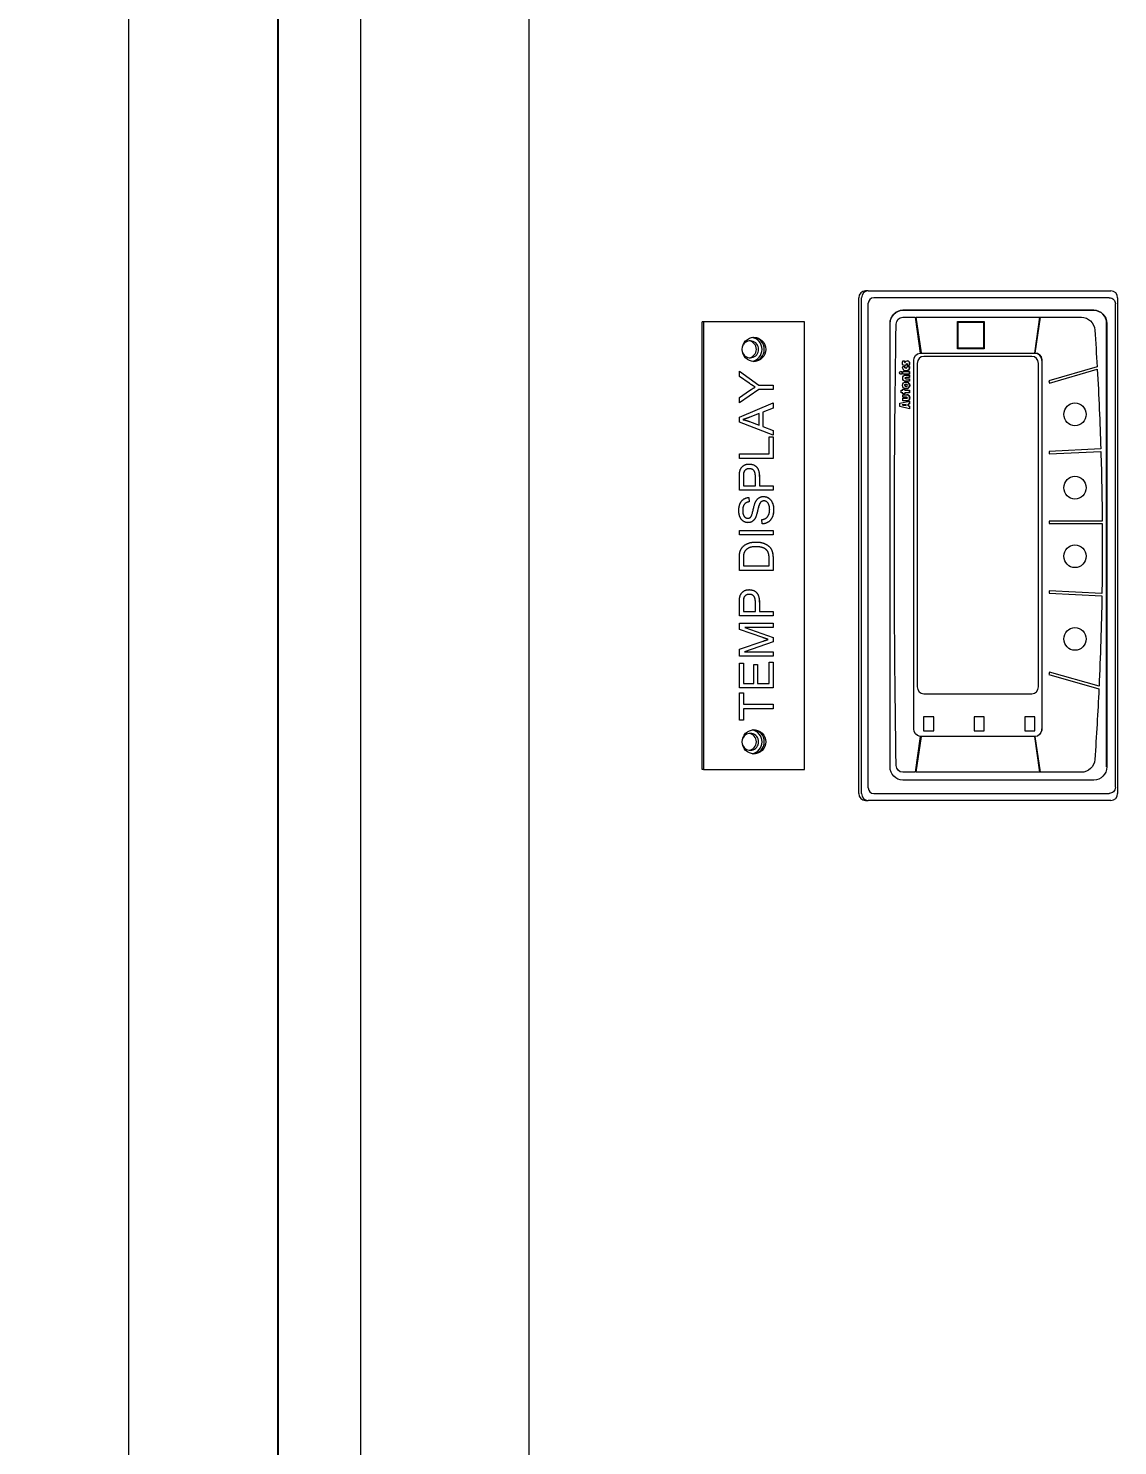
# Model space of a CAD drawing. Header units: millimetres. Extents: x 4969 to 37601, y -771 to 6478.
# Drawn here: x 10118.4 to 10276.5, y 3069.9 to 3275.8 of the extents above; entities that cross this region are included whole.
import ezdxf

# ---------------------------------------------------------------- set-up
doc = ezdxf.new("R2010")
doc.units = ezdxf.units.MM
doc.header["$LTSCALE"] = 7
doc.header["$MEASUREMENT"] = 0
doc.layers.get('0').update_dxf_attribs({"linetype": 'CONTINUOUS'})
doc.layers.get('Defpoints').update_dxf_attribs({"linetype": 'CONTINUOUS'})
doc.layers.add('REMOTE BOX ASSY(OP)$0$가시적인 것(ISO)', color=3, linetype='CONTINUOUS', lineweight=5)
doc.styles.get("Standard").update_dxf_attribs({"font": 'ISOCP'})
doc.dimstyles.new('PS-20', dxfattribs={"dimscale": 20, "dimtxt": 3.2, "dimasz": 2.5, "dimexe": 2, "dimexo": 2.5, "dimgap": 2, "dimtad": 1, "dimtoh": 1, "dimrnd": 0.05, "dimzin": 12, "dimdsep": 46, "dimtxsty": 'Standard', "dimcen": 0, "dimclrt": 2, "dimazin": 3, "dimtfac": 1, "dimtofl": 0, "dimtmove": 0, "dimatfit": 3, "dimfxl": 0, "dimtolj": 1, "dimtzin": 0, "dimarcsym": 0})

# ---------------------------------------------------------------- blocks, each defined once
blk = doc.blocks.new('*D194')
at = {"color": 0, "lineweight": -2}
for p, q in [((9714.96, 3615.61), (10194.69, 3615.61)), ((10154.69, 1365.61), (10154.69, 3565.61)), ((9714.96, 1315.61), (10194.69, 1315.61))]:
    blk.add_line(p, q, dxfattribs=at)
at = {"color": 0}
for points in [[(10146.35, 3565.61), (10163.02, 3565.61), (10154.69, 3615.61)], [(10146.35, 1365.61), (10163.02, 1365.61), (10154.69, 1315.61)]]:
    blk.add_solid(points, dxfattribs=at)
at = {"layer": 'Defpoints', "color": 0}
for p in [(9664.96, 3615.61, -0.01), (10154.69, 3615.61), (9664.96, 1315.61, -0.01)]:
    blk.add_point(p, dxfattribs=at)
at = {"color": 2, "insert": (10082.68, 2465.61), "char_height": 64, "attachment_point": 5, "rotation": 90}
blk.add_mtext('\\A1;2300', dxfattribs=at)
blk = doc.blocks.new('A$C110D02F4')
at = {"layer": 'REMOTE BOX ASSY(OP)$0$가시적인 것(ISO)'}
for p, q in [((-669.48, 700), (-669.48, 0)), ((-635.8, 700), (-635.8, 0)), ((-611.34, 25), (-611.34, 675)), ((-562.12, 322), (-562.53, 322)), ((-562.12, 322), (-526.9, 322)), ((-563.51, 249), (-563.51, 321)), ((-563.1, 249), (-563.1, 321)), ((-562.12, 249.8), (-562.12, 320.2)), ((-560.81, 321), (-561.33, 321)), ((-527.17, 321), (-560.81, 321)), ((-526.25, 249.91), (-526.25, 320.09)), ((-525.93, 321), (-525.93, 249)), ((-586.04, 317.5), (-586.25, 317.5)), ((-586.25, 252.5), (-586.25, 317.5)), ((-571.37, 317.5), (-586.04, 317.5)), ((-586.04, 317.5), (-586.04, 252.5)), ((-571.37, 252.5), (-571.37, 317.5)), ((-557.1, 318.16), (-557.1, 318.16)), ((-557.09, 318.16), (-555.33, 318.16)), ((-555.33, 318.16), (-554.57, 312.96)), ((-554.4, 312.98), (-555.16, 318.16)), ((-555.16, 318.16), (-555.16, 318.16)), ((-555.16, 318.16), (-537.2, 318.16)), ((-554.4, 312.98), (-555.16, 318.16)), ((-549.19, 317.57), (-545.28, 317.57)), ((-549.19, 313.57), (-549.19, 317.57)), ((-549.1, 313.67), (-549.1, 317.47)), ((-549.1, 317.47), (-549.09, 317.47)), ((-549.09, 317.47), (-545.38, 317.47)), ((-549.09, 313.67), (-549.09, 317.47)), ((-545.38, 317.47), (-545.38, 313.67)), ((-545.28, 317.57), (-545.28, 313.57)), ((-545.28, 313.57), (-545.28, 317.57)), ((-537.95, 312.97), (-537.2, 318.16)), ((-537.94, 312.97), (-537.19, 318.16)), ((-537.19, 318.16), (-537.94, 312.97)), ((-537.19, 318.16), (-537.19, 318.16)), ((-537.19, 318.16), (-531.19, 318.16)), ((-554.57, 312.96), (-554.48, 312.97)), ((-554.48, 312.97), (-554.4, 312.98)), ((-554.48, 312.97), (-554.4, 312.98)), ((-554.48, 312.97), (-537.95, 312.97)), ((-554.4, 312.98), (-554.4, 312.98)), ((-545.28, 313.57), (-549.19, 313.57)), ((-549.09, 313.67), (-549.1, 313.67)), ((-545.38, 313.67), (-549.09, 313.67)), ((-537.95, 312.97), (-537.94, 312.97)), ((-537.94, 312.97), (-537.94, 312.97)), ((-557.12, 311.85), (-556.85, 311.85)), ((-557.12, 311.02), (-556.8, 311.02)), ((-556.85, 311.85), (-556.85, 311.85)), ((-556.83, 311.57), (-556.83, 311.57)), ((-556.48, 311.44), (-556.48, 311.44)), ((-556.16, 311.14), (-556.47, 311.14)), ((-556.47, 311.02), (-556.14, 311.02)), ((-555.5, 258.39), (-555.5, 311.86)), ((-555.02, 311.47), (-555.02, 264.47)), ((-555.02, 311.47), (-555.02, 264.47)), ((-538.39, 312.47), (-554.04, 312.47)), ((-538.39, 312.47), (-554.04, 312.47)), ((-537.41, 264.47), (-537.41, 311.47)), ((-537.41, 264.47), (-537.41, 311.47)), ((-536.92, 311.86), (-536.92, 258.39)), ((-536.92, 311.86), (-536.92, 258.39)), ((-528.9, 310.96), (-535.9, 308.92)), ((-580.83, 310.31), (-578.01, 308.31)), ((-580.83, 310.31), (-578.01, 308.31)), ((-580.83, 309.54), (-580.83, 310.31)), ((-579.39, 308.57), (-580.83, 309.54)), ((-557.09, 309.9), (-557.09, 310.27)), ((-557.09, 310.27), (-556.13, 310.27)), ((-556.13, 309.9), (-557.09, 309.9)), ((-556.69, 309.76), (-556.13, 309.76)), ((-556.13, 308.87), (-556.69, 308.87)), ((-556.64, 310.75), (-556.64, 310.75)), ((-556.13, 309.39), (-556.64, 309.39)), ((-556.64, 309.39), (-556.64, 309.39)), ((-556.64, 309.24), (-556.13, 309.24)), ((-556.64, 309.24), (-556.64, 309.24)), ((-556.14, 309.9), (-556.14, 310.27)), ((-556.14, 309.39), (-556.14, 309.76)), ((-556.14, 308.87), (-556.14, 309.24)), ((-556.13, 310.27), (-556.13, 309.9)), ((-556.13, 309.76), (-556.13, 309.39)), ((-556.13, 309.24), (-556.13, 308.87)), ((-535.9, 308.92), (-535.81, 308.58)), ((-535.81, 308.58), (-528.88, 310.6)), ((-535.81, 308.58), (-528.88, 310.6)), ((-528.88, 310.6), (-528.88, 310.6)), ((-578.01, 307.65), (-580.83, 305.72)), ((-578.01, 307.65), (-580.83, 305.72)), ((-580.83, 306.52), (-579.35, 307.51)), ((-578.01, 308.31), (-575.94, 308.31)), ((-578.01, 308.31), (-578.01, 308.31)), ((-578.01, 307.65), (-578.01, 307.65)), ((-575.94, 307.65), (-578.01, 307.65)), ((-575.94, 308.31), (-575.94, 307.65)), ((-575.94, 308.31), (-575.94, 307.65)), ((-557.35, 307.21), (-557.35, 307.58)), ((-557.35, 307.58), (-557.09, 307.58)), ((-557.09, 307.21), (-557.35, 307.21)), ((-557.09, 307.58), (-557.09, 307.73)), ((-557.09, 307.73), (-556.8, 307.73)), ((-557.09, 307.06), (-557.09, 307.21)), ((-556.8, 307.06), (-557.09, 307.06)), ((-557.09, 306.54), (-557.09, 306.92)), ((-557.09, 306.92), (-556.54, 306.92)), ((-556.8, 307.73), (-556.8, 307.58)), ((-556.8, 307.58), (-556.8, 307.73)), ((-556.8, 307.58), (-556.13, 307.58)), ((-556.8, 307.58), (-556.8, 307.58)), ((-556.13, 307.21), (-556.8, 307.21)), ((-556.8, 307.21), (-556.8, 307.06)), ((-556.8, 307.21), (-556.8, 307.21)), ((-556.8, 307.06), (-556.8, 307.21)), ((-556.63, 308.42), (-556.63, 308.42)), ((-556.63, 308.12), (-556.63, 308.12)), ((-556.14, 307.21), (-556.14, 307.58)), ((-556.13, 307.58), (-556.13, 307.21)), ((-580.83, 305.72), (-580.83, 306.52)), ((-580.83, 303.67), (-575.94, 305.71)), ((-575.94, 304.96), (-577.42, 304.38)), ((-575.94, 304.96), (-577.42, 304.38)), ((-575.94, 305.71), (-575.94, 304.96)), ((-575.94, 305.71), (-575.94, 304.96)), ((-575.94, 304.96), (-575.94, 304.96)), ((-557.54, 305.67), (-556.13, 305.97)), ((-557.54, 305.19), (-557.54, 305.67)), ((-556.13, 304.85), (-557.54, 305.19)), ((-557.21, 305.42), (-557.21, 305.43)), ((-557.2, 305.43), (-557.21, 305.43)), ((-557.21, 305.42), (-557.2, 305.42)), ((-557.2, 305.43), (-557.2, 305.42)), ((-556.59, 306.54), (-557.09, 306.54)), ((-557.09, 306.02), (-557.09, 306.4)), ((-557.09, 306.4), (-556.59, 306.4)), ((-556.54, 306.02), (-557.09, 306.02)), ((-556.94, 305.45), (-556.62, 305.49)), ((-556.61, 305.49), (-556.94, 305.45)), ((-556.62, 305.33), (-556.94, 305.38)), ((-556.94, 305.38), (-556.61, 305.33)), ((-556.61, 305.49), (-556.62, 305.49)), ((-556.61, 305.33), (-556.62, 305.33)), ((-556.61, 305.33), (-556.61, 305.49)), ((-556.32, 305.54), (-556.14, 305.57)), ((-556.32, 305.28), (-556.32, 305.54)), ((-556.31, 305.54), (-556.32, 305.54)), ((-556.14, 305.25), (-556.32, 305.28)), ((-556.31, 305.28), (-556.32, 305.28)), ((-556.13, 305.57), (-556.31, 305.54)), ((-556.31, 305.54), (-556.31, 305.28)), ((-556.31, 305.28), (-556.13, 305.25)), ((-556.14, 305.57), (-556.14, 305.97)), ((-556.13, 305.57), (-556.14, 305.57)), ((-556.14, 305.25), (-556.13, 305.25)), ((-556.14, 305.25), (-556.14, 304.85)), ((-556.13, 305.97), (-556.13, 305.57)), ((-556.13, 305.25), (-556.13, 304.85)), ((-580.83, 302.95), (-580.83, 303.67)), ((-575.94, 301.03), (-580.83, 302.95)), ((-580.31, 303.3), (-580.31, 303.3)), ((-579.38, 303.03), (-577.94, 302.47)), ((-579.38, 303.03), (-577.94, 302.47)), ((-577.94, 304.17), (-579.3, 303.65)), ((-577.94, 304.17), (-579.3, 303.65)), ((-577.94, 304.17), (-577.94, 304.17)), ((-577.94, 302.47), (-577.94, 304.17)), ((-577.42, 304.38), (-577.42, 302.28)), ((-577.42, 304.38), (-577.42, 304.38)), ((-577.42, 304.38), (-577.42, 302.28)), ((-577.94, 302.47), (-577.94, 302.47)), ((-577.42, 302.28), (-575.94, 301.73)), ((-577.42, 302.28), (-577.42, 302.28)), ((-577.42, 302.28), (-575.94, 301.73)), ((-576.51, 300.79), (-575.94, 300.79)), ((-576.51, 298.33), (-576.51, 300.79)), ((-575.94, 301.73), (-575.94, 301.03)), ((-575.94, 301.73), (-575.94, 301.73)), ((-575.94, 301.73), (-575.94, 301.03)), ((-575.94, 300.79), (-575.94, 297.67)), ((-575.94, 300.79), (-575.94, 297.67)), ((-528.37, 299.04), (-535.86, 298.66)), ((-535.86, 298.66), (-535.84, 298.31)), ((-535.84, 298.31), (-528.36, 298.69)), ((-535.84, 298.31), (-528.36, 298.69)), ((-528.36, 298.69), (-528.36, 298.69)), ((-580.83, 298.33), (-576.51, 298.33)), ((-580.83, 297.67), (-580.83, 298.33)), ((-575.94, 297.67), (-580.83, 297.67)), ((-580.83, 293.03), (-580.83, 294.92)), ((-580.25, 294.98), (-580.25, 293.7)), ((-580.25, 294.98), (-580.25, 293.7)), ((-579.39, 296.17), (-579.39, 296.17)), ((-578.5, 293.7), (-578.5, 294.99)), ((-577.93, 294.98), (-577.93, 293.7)), ((-577.92, 294.98), (-577.92, 293.7)), ((-575.94, 293.03), (-580.83, 293.03)), ((-580.25, 293.7), (-580.25, 293.7)), ((-580.25, 293.7), (-578.5, 293.7)), ((-577.92, 293.7), (-577.93, 293.7)), ((-577.92, 293.7), (-575.94, 293.7)), ((-575.94, 293.7), (-575.94, 293.03)), ((-575.94, 293.7), (-575.94, 293.03)), ((-579.45, 291.98), (-579.4, 291.35)), ((-579.45, 291.98), (-579.41, 291.35)), ((-579.4, 291.35), (-579.41, 291.35)), ((-577.95, 290.91), (-577.96, 290.91)), ((-577.26, 291.49), (-577.27, 291.49)), ((-579.61, 288.97), (-579.61, 288.97)), ((-577.51, 288.15), (-577.56, 288.77)), ((-535.85, 288.54), (-535.85, 288.19)), ((-528.17, 288.54), (-535.85, 288.54)), ((-535.85, 288.19), (-528.16, 288.19)), ((-580.83, 287.21), (-575.94, 287.21)), ((-580.83, 286.55), (-580.83, 287.21)), ((-575.94, 286.55), (-580.83, 286.55)), ((-575.94, 287.21), (-575.94, 286.55)), ((-575.94, 287.21), (-575.94, 286.55)), ((-578.42, 284.84), (-578.42, 284.84)), ((-580.83, 281.39), (-580.83, 283.11)), ((-580.25, 283.1), (-580.25, 282.05)), ((-580.25, 283.1), (-580.25, 282.05)), ((-580.25, 282.05), (-580.25, 282.05)), ((-580.25, 282.05), (-576.51, 282.05)), ((-576.51, 282.05), (-576.51, 283.12)), ((-575.94, 283.19), (-575.94, 281.39)), ((-575.94, 283.19), (-575.94, 281.39)), ((-575.94, 281.39), (-580.83, 281.39)), ((-579.39, 277.92), (-579.39, 277.92)), ((-535.84, 278.43), (-535.86, 278.08)), ((-535.86, 278.08), (-528.21, 277.69)), ((-528.21, 278.05), (-535.84, 278.43)), ((-528.21, 278.05), (-535.84, 278.43)), ((-528.21, 278.05), (-528.21, 278.05)), ((-580.83, 274.79), (-580.83, 276.67)), ((-580.25, 276.73), (-580.25, 275.45)), ((-580.25, 276.73), (-580.25, 275.45)), ((-578.5, 275.45), (-578.5, 276.74)), ((-577.93, 276.73), (-577.93, 275.45)), ((-577.92, 276.73), (-577.92, 275.45)), ((-575.94, 274.79), (-580.83, 274.79)), ((-580.25, 275.45), (-580.25, 275.45)), ((-580.25, 275.45), (-578.5, 275.45)), ((-577.92, 275.45), (-577.93, 275.45)), ((-577.92, 275.45), (-575.94, 275.45)), ((-575.94, 275.45), (-575.94, 274.79)), ((-575.94, 275.45), (-575.94, 274.79)), ((-580.83, 273.72), (-575.94, 273.72)), ((-580.83, 272.83), (-580.83, 273.72)), ((-577.42, 271.63), (-580.83, 272.83)), ((-580.03, 273.09), (-575.94, 271.63)), ((-580.03, 273.09), (-580.03, 273.09)), ((-580.03, 273.09), (-575.94, 271.63)), ((-575.94, 273.09), (-580.03, 273.09)), ((-575.94, 273.72), (-575.94, 273.09)), ((-575.94, 273.72), (-575.94, 273.09)), ((-580.83, 269.94), (-577.36, 271.13)), ((-580.83, 268.95), (-580.83, 269.94)), ((-575.94, 271.03), (-580.1, 269.58)), ((-575.94, 271.03), (-580.1, 269.58)), ((-575.94, 271.63), (-575.94, 271.03)), ((-575.94, 271.63), (-575.94, 271.63)), ((-575.94, 271.63), (-575.94, 271.03)), ((-575.94, 271.03), (-575.94, 271.03)), ((-575.94, 268.95), (-580.83, 268.95)), ((-580.83, 267.94), (-580.25, 267.94)), ((-580.83, 264.32), (-580.83, 267.94)), ((-580.25, 267.94), (-580.25, 264.98)), ((-580.25, 267.94), (-580.25, 264.98)), ((-580.1, 269.58), (-575.94, 269.58)), ((-580.1, 269.58), (-580.1, 269.58)), ((-578.75, 267.75), (-578.18, 267.75)), ((-578.75, 264.98), (-578.75, 267.75)), ((-578.18, 267.75), (-578.18, 264.98)), ((-578.18, 267.75), (-578.18, 264.98)), ((-576.51, 268.06), (-575.94, 268.06)), ((-576.51, 264.98), (-576.51, 268.06)), ((-575.94, 269.58), (-575.94, 268.95)), ((-575.94, 269.58), (-575.94, 268.95)), ((-575.94, 268.06), (-575.94, 264.32)), ((-575.94, 268.06), (-575.94, 264.32)), ((-535.81, 266.6), (-535.9, 266.26)), ((-535.9, 266.26), (-528.64, 264.2)), ((-528.63, 264.56), (-535.81, 266.6)), ((-528.63, 264.56), (-535.81, 266.6)), ((-575.94, 264.32), (-580.83, 264.32)), ((-580.83, 263.63), (-580.25, 263.63)), ((-580.83, 259.66), (-580.83, 263.63)), ((-580.25, 264.98), (-578.75, 264.98)), ((-580.25, 264.98), (-580.25, 264.98)), ((-580.25, 263.63), (-580.25, 261.97)), ((-580.25, 263.63), (-580.25, 261.97)), ((-578.18, 264.98), (-576.51, 264.98)), ((-578.18, 264.98), (-578.18, 264.98)), ((-528.63, 264.56), (-528.63, 264.56)), ((-580.25, 261.97), (-575.94, 261.97)), ((-580.25, 261.97), (-580.25, 261.97)), ((-575.94, 261.97), (-575.94, 261.31)), ((-575.94, 261.97), (-575.94, 261.31)), ((-554.04, 263.47), (-538.39, 263.47)), ((-554.04, 263.47), (-538.39, 263.47)), ((-580.25, 259.66), (-580.83, 259.66)), ((-580.25, 261.31), (-580.25, 259.66)), ((-580.25, 261.31), (-580.25, 261.31)), ((-580.25, 261.31), (-580.25, 259.66)), ((-575.94, 261.31), (-580.25, 261.31)), ((-554.08, 260.12), (-554.08, 258.12)), ((-552.62, 260.12), (-554.08, 260.12)), ((-552.62, 258.12), (-552.62, 260.12)), ((-552.62, 258.12), (-552.62, 260.12)), ((-546.75, 260.12), (-546.75, 258.12)), ((-545.28, 260.12), (-546.75, 260.12)), ((-545.28, 258.12), (-545.28, 260.12)), ((-545.28, 258.12), (-545.28, 260.12)), ((-539.41, 260.12), (-539.41, 258.12)), ((-537.95, 260.12), (-539.41, 260.12)), ((-537.95, 258.12), (-537.95, 260.12)), ((-537.95, 258.12), (-537.95, 260.12)), ((-554.08, 258.12), (-552.62, 258.12)), ((-546.75, 258.12), (-545.28, 258.12)), ((-539.41, 258.12), (-537.95, 258.12)), ((-554.57, 257.28), (-555.33, 252.08)), ((-555.16, 252.08), (-554.4, 257.26)), ((-555.16, 252.08), (-554.4, 257.26)), ((-554.48, 257.27), (-554.57, 257.28)), ((-554.4, 257.26), (-554.48, 257.27)), ((-554.48, 257.27), (-554.4, 257.26)), ((-554.48, 257.27), (-554.48, 257.27)), ((-537.95, 257.27), (-554.48, 257.27)), ((-554.4, 257.26), (-554.4, 257.26)), ((-537.95, 257.27), (-537.94, 257.27)), ((-537.2, 252.08), (-537.95, 257.27)), ((-537.19, 252.08), (-537.94, 257.27)), ((-537.94, 257.27), (-537.94, 257.27)), ((-537.94, 257.27), (-537.19, 252.08)), ((-586.04, 252.5), (-586.25, 252.5)), ((-586.04, 252.5), (-571.37, 252.5)), ((-555.33, 252.08), (-557.1, 252.08)), ((-557.1, 252.08), (-557.1, 252.08)), ((-555.16, 252.08), (-555.16, 252.08)), ((-537.2, 252.08), (-555.16, 252.08)), ((-537.19, 252.08), (-537.19, 252.08)), ((-531.19, 252.08), (-537.19, 252.08)), ((-562.53, 248), (-562.12, 248)), ((-526.9, 248), (-562.12, 248)), ((-561.33, 249), (-560.81, 249)), ((-560.81, 249), (-527.17, 249))]:
    blk.add_line(p, q, dxfattribs=at)
for centre, major_axis, start_param, end_param in [((-562.53, 321), (0, 1), 0, 1.570796), ((-562.12, 321), (0, 1), 0, 1.570796), ((-526.9, 321), (0, 1), 4.712389, 6.283185), ((-561.33, 320.2), (0, 0.8), 0, 1.570796), ((-579.25, 313.5), (0, -1.75), 0.158563, 2.98303), ((-578.92, 313.5), (0, 1.75), 3.20236, 6.222417), ((-578.92, 313.5), (0, -1.75), 0.060768, 3.080825), ((-579.25, 313.5), (0, 1.23), 1.982489, 7.442289), ((-579.56, 313.5), (0, -1.23), 0.130026, 3.011566), ((-554.04, 311.47), (0, 1), 0, 1.570796), ((-554.04, 311.47), (0, 1), 0, 1.570796), ((-538.39, 311.47), (0, 1), 4.712389, 6.283185), ((-538.39, 311.47), (0, 1), 4.712389, 6.283185), ((-538.11, 311.86), (0, -1.21), 1.571262, 1.723905), ((-554.04, 264.47), (0, -1), 4.712389, 6.283185), ((-554.04, 264.47), (0, -1), 4.712389, 6.283185), ((-538.39, 264.47), (0, -1), 0, 1.570796), ((-538.39, 264.47), (0, -1), 0, 1.570796), ((-579.25, 256.5), (0, 1.23), 1.982489, 7.442289), ((-579.56, 256.5), (0, -1.23), 0.130026, 3.011566), ((-579.25, 256.5), (0, -1.75), 0.158563, 2.98303), ((-578.92, 256.5), (0, 1.75), 3.20236, 6.222417), ((-578.92, 256.5), (0, -1.75), 0.060768, 3.080825), ((-538.11, 258.39), (0, -1.21), 1.410182, 1.570271), ((-561.33, 249.8), (0, -0.8), 4.712389, 6.283185), ((-562.53, 249), (0, -1), 4.712389, 6.283185), ((-562.12, 249), (0, -1), 4.712389, 6.283185), ((-526.9, 249), (0, -1), 0, 1.570796)]:
    blk.add_ellipse(centre, major_axis=major_axis, ratio=0.978148, start_param=start_param, end_param=end_param, dxfattribs=at)
for centre, major_axis in [((-578.71, 313.5), (0, -1.75)), ((-532.12, 304.06), (0, 1.65)), ((-532.12, 293.41), (0, 1.65)), ((-532.12, 283.45), (0, 1.65)), ((-532.12, 271.44), (0, 1.65)), ((-578.71, 256.5), (0, -1.75))]:
    blk.add_ellipse(centre, major_axis=major_axis, ratio=0.978148, dxfattribs=at)
for points, degree, knots in [([(-527.52, 252.85), (-527.52, 274.33), (-527.52, 295.8), (-527.52, 317.27), (-527.52, 318.32), (-528.35, 319.17), (-529.38, 319.17), (-536.71, 319.17), (-545.91, 319.17), (-557.11, 319.17), (-558.14, 319.17), (-558.97, 318.32), (-558.97, 317.27)], 3, [4, 4, 4, 4, 5, 5, 5, 6, 6, 6, 7, 7, 7, 8, 8, 8, 8]), ([(-558.96, 317.27), (-558.96, 318.32), (-558.13, 319.17), (-557.1, 319.17), (-545.89, 319.17), (-536.7, 319.17), (-529.37, 319.17), (-528.34, 319.17), (-527.51, 318.32), (-527.51, 317.27), (-527.51, 295.8), (-527.51, 274.33), (-527.51, 252.85)], 3, [-8, -8, -8, -8, -7, -7, -7, -6, -6, -6, -5, -5, -5, -4, -4, -4, -4]), ([(-527.17, 321), (-527.05, 321), (-526.91, 320.98), (-526.68, 320.87), (-526.57, 320.8), (-526.42, 320.63), (-526.36, 320.53), (-526.28, 320.34), (-526.26, 320.24), (-526.25, 320.12), (-526.25, 320.1), (-526.25, 320.09)], 3, [0, 0, 0, 0, 0.0510933, 0.0510933, 0.0939534, 0.0939534, 0.1327689, 0.1327689, 0.1719268, 0.1719268, 0.179956, 0.179956, 0.179956, 0.179956]), ([(-527.51, 252.85), (-527.51, 251.8), (-528.34, 250.95), (-529.37, 250.95), (-538.61, 250.95), (-547.86, 250.95), (-557.1, 250.95), (-558.13, 250.95), (-558.96, 251.8), (-558.96, 252.85), (-558.96, 274.33), (-558.96, 295.8), (-558.96, 317.27)], 3, [-4, -4, -4, -4, -3, -3, -3, -2, -2, -2, -1, -1, -1, 0, 0, 0, 0]), ([(-558.08, 253.06), (-558.24, 263.75), (-558.33, 274.43), (-558.33, 295.81), (-558.24, 306.49), (-558.08, 317.18)], 3, [0, 0, 0, 0, 3.206041, 3.206041, 6.412081, 6.412081, 6.412081, 6.412081]), ([(-558.08, 253.06), (-558.24, 263.75), (-558.33, 274.43), (-558.33, 295.81), (-558.24, 306.49), (-558.08, 317.18)], 3, [0, 0, 0, 0, 3.206041, 3.206041, 6.412081, 6.412081, 6.412081, 6.412081]), ([(-537.94, 312.97), (-537.94, 312.97), (-537.94, 312.97), (-537.94, 312.97), (-537.39, 312.97), (-537.01, 312.53), (-536.93, 312.04)], 3, [0, 0, 0, 0, 0.0000305, 0.0000305, 0.0000305, 1, 1, 1, 1]), ([(-536.93, 312.04), (-536.93, 312.01), (-536.93, 311.98), (-536.92, 311.92), (-536.92, 311.89), (-536.92, 311.86)], 3, [-0.0184631, -0.0184631, -0.0184631, -0.0184631, -0.00923171, -0.00923171, 0, 0, 0, 0]), ([(-557.58, 310.08), (-557.58, 310.19), (-557.49, 310.29), (-557.38, 310.29), (-557.28, 310.29), (-557.19, 310.2), (-557.19, 310.09)], 3, [0, 0, 0, 0, 0.5, 0.5, 0.5, 1, 1, 1, 1]), ([(-557.19, 310.09), (-557.19, 309.98), (-557.27, 309.88), (-557.38, 309.88), (-557.49, 309.88), (-557.58, 309.97), (-557.58, 310.08)], 3, [0, 0, 0, 0, 0.5, 0.5, 0.5, 1, 1, 1, 1]), ([(-557.14, 308.27), (-557.14, 308.6), (-556.9, 308.74), (-556.63, 308.74), (-556.35, 308.74), (-556.11, 308.6), (-556.11, 308.27)], 3, [0, 0, 0, 0, 0.5, 0.5, 0.5, 1, 1, 1, 1]), ([(-556.11, 308.27), (-556.11, 307.95), (-556.35, 307.81), (-556.63, 307.81), (-556.9, 307.81), (-557.14, 307.95), (-557.14, 308.27)], 3, [0, 0, 0, 0, 0.5, 0.5, 0.5, 1, 1, 1, 1]), ([(-556.41, 308.27), (-556.41, 308.4), (-556.54, 308.42), (-556.63, 308.42), (-556.72, 308.42), (-556.84, 308.4), (-556.84, 308.27)], 3, [0, 0, 0, 0, 0.5, 0.5, 0.5, 1, 1, 1, 1]), ([(-556.84, 308.27), (-556.84, 308.14), (-556.72, 308.12), (-556.63, 308.12), (-556.54, 308.12), (-556.41, 308.14), (-556.41, 308.27)], 3, [0, 0, 0, 0, 0.5, 0.5, 0.5, 1, 1, 1, 1]), ([(-556.54, 306.02), (-556.5, 306.02), (-556.47, 306.03), (-556.4, 306.04), (-556.36, 306.05), (-556.29, 306.08), (-556.26, 306.11), (-556.19, 306.17), (-556.17, 306.21), (-556.13, 306.32), (-556.12, 306.4), (-556.12, 306.47)], 3, [-0.07114986, -0.07114986, -0.07114986, -0.07114986, -0.05968648, -0.05968648, -0.04936069, -0.04936069, -0.03585182, -0.03585182, -0.02216088, -0.02216088, 0, 0, 0, 0]), ([(-579.41, 296.85), (-578.79, 296.85), (-577.93, 296.04), (-577.93, 294.98)], 2, [0.00167, 0.00167, 0.00167, 1, 2, 2, 2]), ([(-575.86, 290.28), (-575.86, 289.6), (-576.24, 288.68), (-577.02, 288.16), (-577.51, 288.15)], 2, [0, 0, 0, 1, 2, 2.997892, 2.997892, 2.997892]), ([(-577.32, 292.13), (-576.93, 292.13), (-576.24, 291.67), (-575.86, 290.81), (-575.86, 290.28)], 2, [0.002656, 0.002656, 0.002656, 1, 2, 3, 3, 3]), ([(-578.5, 289.04), (-578.69, 288.68), (-579.23, 288.33), (-579.56, 288.33)], 2, [0, 0, 0, 1, 1.9969, 1.9969, 1.9969]), ([(-578.41, 285.52), (-577.85, 285.52), (-576.99, 285.25), (-576.43, 284.84), (-576.11, 284.34), (-575.94, 283.65), (-575.94, 283.19)], 2, [0.001872, 0.001872, 0.001872, 1, 2, 3, 4, 5, 5, 5]), ([(-579.41, 278.6), (-578.79, 278.6), (-577.93, 277.79), (-577.93, 276.73)], 2, [0.00167, 0.00167, 0.00167, 1, 2, 2, 2]), ([(-536.92, 258.39), (-536.92, 258.35), (-536.92, 258.32), (-536.93, 258.26), (-536.93, 258.22), (-536.94, 258.19)], 3, [-0.01934786, -0.01934786, -0.01934786, -0.01934786, -0.00967373, -0.00967373, 0, 0, 0, 0]), ([(-526.25, 249.91), (-526.25, 249.8), (-526.27, 249.66), (-526.38, 249.43), (-526.45, 249.32), (-526.62, 249.17), (-526.71, 249.11), (-526.91, 249.03), (-527.01, 249.01), (-527.13, 249), (-527.15, 249), (-527.17, 249)], 3, [0, 0, 0, 0, 0.051153, 0.051153, 0.093837, 0.093837, 0.1326117, 0.1326117, 0.1718331, 0.1718331, 0.1799559, 0.1799559, 0.1799559, 0.1799559])]:
    blk.add_open_spline(points, degree=degree, knots=knots, dxfattribs=at)
for points, degree in [([(-558.08, 317.18), (-558.07, 317.73), (-557.63, 318.17), (-557.09, 318.16)], 3), ([(-558.08, 317.18), (-558.07, 317.73), (-557.63, 318.16), (-557.1, 318.16)], 3), ([(-531.19, 318.16), (-530.16, 318.16), (-529.31, 317.35), (-529.24, 316.31)], 3), ([(-529.24, 316.31), (-529.11, 314.53), (-529, 312.74), (-528.9, 310.96)], 3), ([(-555.5, 311.86), (-555.5, 312.39), (-555.13, 312.91), (-554.57, 312.96)], 3), ([(-554.48, 312.97), (-554.48, 312.97), (-554.48, 312.97), (-554.48, 312.97)], 3), ([(-536.94, 312.04), (-537.02, 312.53), (-537.4, 312.97), (-537.94, 312.97)], 3), ([(-556.87, 311.14), (-557.14, 311.14), (-557.22, 311.52), (-557.12, 311.85)], 3), ([(-556.63, 310.38), (-557.09, 310.38), (-557.19, 310.78), (-557.12, 311.02)], 3), ([(-556.85, 311.85), (-556.89, 311.71), (-556.89, 311.57), (-556.83, 311.57)], 3), ([(-556.83, 311.57), (-556.89, 311.57), (-556.89, 311.71), (-556.85, 311.85)], 3), ([(-556.48, 311.44), (-556.58, 311.44), (-556.58, 311.14), (-556.87, 311.14)], 3), ([(-556.87, 311.14), (-556.59, 311.14), (-556.59, 311.44), (-556.48, 311.44)], 3), ([(-556.83, 311.57), (-556.69, 311.57), (-556.73, 311.85), (-556.45, 311.85)], 3), ([(-556.8, 311.02), (-556.83, 310.9), (-556.81, 310.75), (-556.64, 310.75)], 3), ([(-556.64, 310.75), (-556.81, 310.75), (-556.83, 310.9), (-556.8, 311.02)], 3), ([(-556.64, 310.75), (-556.52, 310.75), (-556.46, 310.87), (-556.47, 311.02)], 3), ([(-556.14, 311.02), (-556.09, 310.74), (-556.18, 310.38), (-556.63, 310.38)], 3), ([(-556.63, 310.38), (-556.18, 310.38), (-556.09, 310.74), (-556.14, 311.02)], 3), ([(-556.47, 311.14), (-556.42, 311.26), (-556.41, 311.44), (-556.48, 311.44)], 3), ([(-556.45, 311.85), (-556.16, 311.85), (-556.04, 311.51), (-556.16, 311.14)], 3), ([(-556.16, 311.14), (-556.04, 311.51), (-556.16, 311.85), (-556.45, 311.85)], 3), ([(-557.19, 310.09), (-557.19, 310.2), (-557.28, 310.29), (-557.38, 310.29)], 3), ([(-557.38, 309.88), (-557.27, 309.88), (-557.19, 309.98), (-557.19, 310.09)], 3), ([(-557.11, 309.31), (-557.11, 309.6), (-556.96, 309.76), (-556.69, 309.76)], 3), ([(-556.69, 308.87), (-556.98, 308.87), (-557.11, 309.04), (-557.11, 309.31)], 3), ([(-556.64, 309.39), (-556.75, 309.39), (-556.81, 309.38), (-556.81, 309.31)], 3), ([(-556.81, 309.31), (-556.81, 309.38), (-556.76, 309.39), (-556.64, 309.39)], 3), ([(-556.81, 309.31), (-556.81, 309.25), (-556.76, 309.24), (-556.64, 309.24)], 3), ([(-556.64, 309.24), (-556.76, 309.24), (-556.81, 309.25), (-556.81, 309.31)], 3), ([(-528.88, 310.6), (-528.66, 306.75), (-528.49, 302.9), (-528.37, 299.04)], 3), ([(-578.52, 308.02), (-578.91, 308.25), (-579.39, 308.57)], 2), ([(-579.35, 307.51), (-578.94, 307.79), (-578.52, 308.02)], 2), ([(-556.85, 308.27), (-556.85, 308.4), (-556.72, 308.42), (-556.63, 308.42)], 3), ([(-556.63, 308.12), (-556.72, 308.12), (-556.85, 308.14), (-556.85, 308.27)], 3), ([(-556.12, 308.27), (-556.12, 308.6), (-556.35, 308.74), (-556.63, 308.74)], 3), ([(-556.63, 307.81), (-556.35, 307.81), (-556.12, 307.95), (-556.12, 308.27)], 3), ([(-556.54, 306.92), (-556.25, 306.92), (-556.11, 306.74), (-556.11, 306.47)], 3), ([(-556.12, 306.47), (-556.12, 306.74), (-556.25, 306.92), (-556.54, 306.92)], 3), ([(-557.21, 305.43), (-557.12, 305.43), (-557.03, 305.44), (-556.94, 305.45)], 3), ([(-556.94, 305.38), (-557.03, 305.4), (-557.12, 305.41), (-557.21, 305.42)], 3), ([(-556.94, 305.45), (-557.03, 305.44), (-557.12, 305.43), (-557.2, 305.43)], 3), ([(-557.2, 305.42), (-557.12, 305.41), (-557.03, 305.4), (-556.94, 305.38)], 3), ([(-556.42, 306.47), (-556.42, 306.54), (-556.47, 306.54), (-556.59, 306.54)], 3), ([(-556.59, 306.4), (-556.47, 306.4), (-556.42, 306.41), (-556.42, 306.47)], 3), ([(-556.11, 306.47), (-556.11, 306.18), (-556.27, 306.02), (-556.54, 306.02)], 3), ([(-579.3, 303.65), (-579.92, 303.41), (-580.31, 303.3)], 2), ([(-579.3, 303.65), (-579.92, 303.41), (-580.31, 303.3)], 2), ([(-580.31, 303.3), (-579.84, 303.2), (-579.38, 303.03)], 2), ([(-580.31, 303.3), (-579.85, 303.2), (-579.38, 303.03)], 2), ([(-528.36, 298.69), (-528.26, 295.31), (-528.19, 291.93), (-528.17, 288.54)], 3), ([(-580.78, 295.68), (-580.72, 296.05), (-580.38, 296.55), (-579.78, 296.85), (-579.41, 296.85)], 2), ([(-579.41, 296.85), (-578.79, 296.85), (-577.92, 296.04), (-577.92, 294.98)], 2), ([(-580.83, 294.92), (-580.83, 295.42), (-580.78, 295.68)], 2), ([(-580.2, 295.59), (-580.25, 295.43), (-580.25, 294.98)], 2), ([(-580.21, 295.59), (-580.25, 295.43), (-580.25, 294.98)], 2), ([(-579.39, 296.17), (-579.7, 296.17), (-580.14, 295.85), (-580.21, 295.59)], 2), ([(-579.39, 296.17), (-579.7, 296.17), (-580.14, 295.85), (-580.2, 295.59)], 2), ([(-578.5, 294.99), (-578.5, 295.63), (-578.97, 296.17), (-579.39, 296.17)], 2), ([(-580.91, 290.1), (-580.91, 290.65), (-580.56, 291.5), (-579.88, 291.97), (-579.45, 291.98)], 2), ([(-579.4, 291.35), (-579.87, 291.3), (-580.34, 290.7), (-580.34, 290.12)], 2), ([(-579.41, 291.35), (-579.87, 291.3), (-580.34, 290.7), (-580.34, 290.12)], 2), ([(-579.17, 289.16), (-579, 289.36), (-578.65, 290.98), (-578.51, 291.28)], 2), ([(-578.51, 291.28), (-578.31, 291.71), (-577.71, 292.13), (-577.32, 292.13)], 2), ([(-577.95, 290.91), (-578.03, 290.7), (-578.36, 289.32), (-578.5, 289.04)], 2), ([(-577.96, 290.91), (-578.03, 290.7), (-578.36, 289.32), (-578.5, 289.04)], 2), ([(-577.27, 291.49), (-577.5, 291.49), (-577.84, 291.22), (-577.96, 290.91)], 2), ([(-577.26, 291.49), (-577.49, 291.49), (-577.84, 291.22), (-577.95, 290.91)], 2), ([(-577.56, 288.77), (-577.19, 288.82), (-576.72, 289.14), (-576.43, 289.82), (-576.43, 290.25)], 2), ([(-575.85, 290.28), (-575.85, 289.6), (-576.24, 288.68), (-577.02, 288.16), (-577.51, 288.15)], 2), ([(-577.32, 292.13), (-576.93, 292.13), (-576.24, 291.67), (-575.85, 290.81), (-575.85, 290.28)], 2), ([(-576.43, 290.25), (-576.43, 290.63), (-576.65, 291.21), (-577.04, 291.49), (-577.26, 291.49)], 2), ([(-579.56, 288.33), (-579.94, 288.33), (-580.58, 288.76), (-580.91, 289.59), (-580.91, 290.1)], 2), ([(-580.34, 290.12), (-580.34, 289.52), (-579.91, 288.97), (-579.61, 288.97)], 2), ([(-580.34, 290.12), (-580.34, 289.52), (-579.91, 288.97), (-579.61, 288.97)], 2), ([(-579.61, 288.97), (-579.34, 288.97), (-579.17, 289.16)], 2), ([(-578.5, 289.04), (-578.68, 288.68), (-579.23, 288.33), (-579.56, 288.33)], 2), ([(-528.16, 288.19), (-528.14, 284.81), (-528.16, 281.43), (-528.21, 278.05)], 3), ([(-580.76, 284), (-580.66, 284.43), (-580.41, 284.73)], 2), ([(-580.41, 284.73), (-580.08, 285.13), (-579.06, 285.52), (-578.41, 285.52)], 2), ([(-578.42, 284.84), (-579.19, 284.84), (-580.01, 284.32), (-580.15, 283.96)], 2), ([(-578.42, 284.84), (-579.19, 284.84), (-580.01, 284.32), (-580.15, 283.96)], 2), ([(-576.86, 284.34), (-577.09, 284.58), (-577.86, 284.84), (-578.42, 284.84)], 2), ([(-578.41, 285.52), (-577.85, 285.52), (-576.99, 285.25), (-576.43, 284.84), (-576.1, 284.34), (-575.94, 283.65), (-575.94, 283.19)], 2), ([(-576.51, 283.12), (-576.51, 283.61), (-576.69, 284.18), (-576.86, 284.34)], 2), ([(-580.83, 283.11), (-580.83, 283.69), (-580.76, 284)], 2), ([(-580.15, 283.96), (-580.25, 283.69), (-580.25, 283.1)], 2), ([(-580.15, 283.96), (-580.25, 283.69), (-580.25, 283.1)], 2), ([(-580.78, 277.43), (-580.72, 277.8), (-580.38, 278.3), (-579.78, 278.6), (-579.41, 278.6)], 2), ([(-579.39, 277.92), (-579.7, 277.92), (-580.14, 277.61), (-580.21, 277.35)], 2), ([(-579.39, 277.92), (-579.7, 277.92), (-580.14, 277.61), (-580.2, 277.35)], 2), ([(-579.41, 278.6), (-578.79, 278.6), (-577.92, 277.79), (-577.92, 276.73)], 2), ([(-578.5, 276.74), (-578.5, 277.38), (-578.97, 277.92), (-579.39, 277.92)], 2), ([(-580.83, 276.67), (-580.83, 277.17), (-580.78, 277.43)], 2), ([(-580.2, 277.35), (-580.25, 277.18), (-580.25, 276.73)], 2), ([(-580.21, 277.35), (-580.25, 277.18), (-580.25, 276.73)], 2), ([(-528.21, 277.69), (-528.29, 273.31), (-528.43, 268.94), (-528.63, 264.56)], 3), ([(-576.64, 271.37), (-576.91, 271.45), (-577.42, 271.63)], 2), ([(-577.36, 271.13), (-576.88, 271.29), (-576.64, 271.37)], 2), ([(-528.64, 264.2), (-528.8, 260.78), (-529, 257.36), (-529.24, 253.94)], 3), ([(-554.57, 257.28), (-555.13, 257.33), (-555.5, 257.85), (-555.5, 258.39)], 3), ([(-536.94, 258.19), (-537.02, 257.7), (-537.4, 257.27), (-537.95, 257.27)], 3), ([(-536.94, 258.19), (-537.02, 257.7), (-537.4, 257.27), (-537.94, 257.27)], 3), ([(-529.24, 253.94), (-529.31, 252.89), (-530.16, 252.08), (-531.19, 252.08)], 3), ([(-557.1, 252.08), (-557.63, 252.08), (-558.07, 252.52), (-558.08, 253.06)], 3), ([(-557.1, 252.08), (-557.63, 252.08), (-558.07, 252.52), (-558.08, 253.06)], 3)]:
    blk.add_open_spline(points, degree=degree, dxfattribs=at)

msp = doc.modelspace()

# ---------------------------------------------------------------- block references
msp.add_blockref('A$C110D02F4', (10802.462, 2915.664, -0.01))

# ---------------------------------------------------------------- dimensions: what is measured, and where the dimension line sits
dim = msp.add_linear_dim(base=(10154.688, 3615.613), p1=(9664.962, 1315.613, -0.01), p2=(9664.962, 3615.613, -0.01), angle=90, dimstyle='PS-20', override={"dimtmove": 1})
dim.commit()
dim.dimension.update_dxf_attribs({"geometry": '*D194', "text_midpoint": (10082.682, 2465.613)})

doc.saveas('drawing.dxf')
